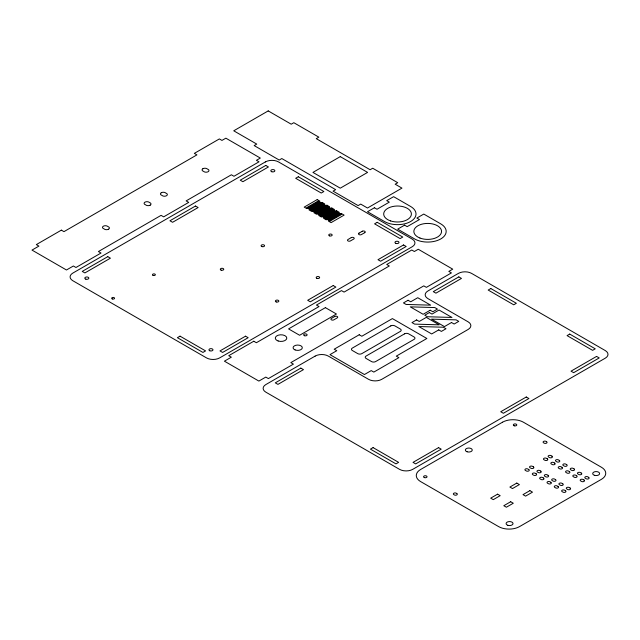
<?xml version="1.0" encoding="UTF-8"?>
<svg xmlns="http://www.w3.org/2000/svg" width="640" height="640" viewBox="0 0 640 640"><rect width="100%" height="100%" fill="white"/><g stroke="black" fill="none" stroke-linecap="round" stroke-linejoin="round"><path stroke-width="0.96" d="M364.72 232.68L364.776 232.64A1.728 1 0 0 0 364.656 231.232A1.728 1 0 0 0 362.208 231.304M359.008 233.152L362.328 231.232M364.776 232.648L361.456 234.56A1.728 1 0 0 1 358.976 234.544A1.728 1 0 0 1 359.064 233.12M317.984 200.968L341.584 214.592M317.168 201.44L340.768 215.064M316.36 201.912L339.952 215.536M315.544 202.384L339.144 216.008M314.728 202.848L338.328 216.472M313.912 203.32L337.512 216.944M313.104 203.792L336.704 217.416M312.288 204.256L335.888 217.88M311.472 204.728L335.072 218.352M310.664 205.2L334.256 218.824M309.848 205.672L333.448 219.296M309.032 206.136L332.632 219.76M308.224 206.608L331.816 220.232M307.408 207.08L331.008 220.704M306.592 207.544L330.192 221.168M61.368 230.144L36.328 244.6L38.92 246.096L32 250.088L66.464 269.992L73.384 266L75.968 267.496L101.016 253.032L98.424 251.536L161.08 215.36L163.672 216.856L188.712 202.4L186.128 200.904L231.384 174.776L233.976 176.272L259.016 161.816L256.424 160.32L260.32 158.072L225.856 138.168L221.96 140.416L219.368 138.928L194.328 153.384L196.92 154.88L63.96 231.64L61.368 230.144M268.208 110.904L233.744 130.8L256.752 144.088L254.168 145.584L279.208 160.04L281.8 158.544L335.648 189.64L333.064 191.136L358.104 205.592L360.696 204.096L367.488 208.016L401.952 188.12L395.16 184.2L397.744 182.704L372.704 168.24L370.12 169.736L316.264 138.648L318.848 137.152L293.808 122.696L291.224 124.192L268.208 110.904M265.368 161.928L72.808 273.104A9.312 5.376 0 0 0 72.808 280.712L206.504 357.896A9.312 5.376 0 0 0 219.672 357.896L412.232 246.728A9.312 5.376 0 0 0 412.232 239.12L278.536 161.928A9.312 5.376 0 0 0 265.368 161.928M107.784 256.656L82.24 271.4L84.888 272.928L110.424 258.184L107.784 256.656M195.488 206.024L169.944 220.768L172.584 222.296L198.128 207.544L195.488 206.024M265.784 165.432L240.248 180.184L242.888 181.704L268.432 166.96L265.784 165.432M298.32 176.76L295.68 178.288L321.224 193.032L323.864 191.512L298.32 176.76M340.264 156.624L312.944 172.4L340.264 188.176L367.592 172.4L340.264 156.624M317.216 199.584L304.2 207.104L306.84 208.632L319.856 201.112L317.216 199.584M322.064 202.392L309.048 209.904L311.688 211.432L324.712 203.912L322.064 202.392M326.912 205.184L313.896 212.704L316.536 214.232L329.56 206.712L326.912 205.184M331.768 207.992L318.752 215.504L321.392 217.032L334.408 209.512L331.768 207.992M336.616 210.784L323.6 218.304L326.24 219.832L339.256 212.312L336.616 210.784M341.464 213.592L328.448 221.104L331.088 222.632L344.112 215.112L341.464 213.592M374.416 207.752L367.512 211.736L384.488 221.536A18.464 10.656 0 0 0 410.6 221.536A18.464 10.656 0 0 0 410.6 206.464L393.624 196.664L386.72 200.648L389.312 202.144L377.008 209.248L374.416 207.752M180.032 336.16L177.392 337.68L202.928 352.432L205.576 350.904L180.032 336.16M377.216 222.312L374.576 223.84L400.12 238.584L402.76 237.056L377.216 222.312M351.256 237.624L347.992 239.512A1.728 1 0 0 0 347.992 240.92A1.728 1 0 0 0 350.44 240.92L353.704 239.04A1.728 1 0 0 0 353.704 237.624A1.728 1 0 0 0 351.256 237.624M404.568 225.16L397.664 229.144L414.648 238.952A18.464 10.656 0 0 0 440.752 238.952A18.464 10.656 0 0 0 440.752 223.872L423.776 214.072L416.872 218.056L419.464 219.552L407.16 226.656L404.568 225.16M245.528 336.176L219.984 350.928L222.624 352.448L248.168 337.704L245.528 336.176M333.224 285.544L307.688 300.288L310.328 301.816L335.872 287.072L333.224 285.544M403.528 244.96L377.984 259.704L380.624 261.232L406.168 246.48L403.528 244.96M253.776 341.232L228.736 355.688L231.328 357.184L224.416 361.176L258.88 381.08L265.792 377.088L268.384 378.584L293.424 364.12L290.832 362.624L423.792 285.864L426.384 287.36L451.424 272.904L448.832 271.408L452.728 269.16L418.264 249.256L414.368 251.504L411.776 250.016L386.736 264.472L389.328 265.968L344.072 292.096L341.48 290.6L316.44 305.056L319.032 306.552L256.368 342.728L253.776 341.232M325.4 307.64L288.576 328.904L299.616 335.272L336.44 314.016L325.4 307.64M334.768 316.48L331.408 318.424A1.728 1 0 0 0 331.408 319.832A1.728 1 0 0 0 333.856 319.832L337.216 317.896A1.728 1 0 0 0 337.216 316.48A1.728 1 0 0 0 334.768 316.48M408.064 300.264L403.456 302.92L406.096 304.448L430.64 305.152L417.76 297.72L410.712 301.784L408.064 300.264M315.16 356.088L265.848 384.56A9.312 5.376 0 0 0 265.848 392.16L399.552 469.352A9.312 5.376 0 0 0 412.72 469.352L605.28 358.176A9.312 5.376 0 0 0 605.28 350.576L471.576 273.384A9.312 5.376 0 0 0 458.408 273.384L427.896 291A9.312 5.376 0 0 0 427.896 298.608L468.144 321.848A9.312 5.376 0 0 1 468.144 329.448L381.744 379.328A9.312 5.376 0 0 1 368.576 379.328L328.328 356.088A9.312 5.376 0 0 0 315.16 356.088M300.832 368.112L275.288 382.856L277.928 384.384L303.472 369.632L300.832 368.112M458.832 276.888L433.288 291.632L435.928 293.16L461.472 278.416L458.832 276.888M359.224 334.752L334.184 349.208L336.776 350.704L329.976 354.632L364.44 374.528L371.24 370.6L373.832 372.096L398.872 357.64L396.28 356.144L426.872 338.488L392.4 318.592L361.816 336.248L359.224 334.752M390.792 325.888L352.296 348.112A2.896 1.672 0 0 0 352.296 350.472L357.744 353.624A2.896 1.672 0 0 0 361.84 353.624L400.336 331.4A2.896 1.672 0 0 0 400.336 329.032L394.888 325.888A2.896 1.672 0 0 0 390.792 325.888M430.2 310.224L423.144 314.288L410.264 306.856L434.808 307.56L437.448 309.088L432.84 311.744L430.2 310.224M416.6 319.928L411.992 322.592L414.632 324.12L439.176 324.824L426.296 317.384L419.24 321.456L416.6 319.928M429.368 312.56L424.76 315.216L427.4 316.744L451.936 317.448L439.056 310.016L432.008 314.088L429.368 312.56M404.568 333.84L366.072 356.064A2.896 1.672 0 0 0 366.072 358.432L371.528 361.576A2.896 1.672 0 0 0 375.616 361.576L414.12 339.352A2.896 1.672 0 0 0 414.12 336.992L408.664 333.84A2.896 1.672 0 0 0 404.568 333.84M490.816 288.536L488.176 290.056L513.72 304.808L516.36 303.28L490.816 288.536M438.728 329.888L431.68 333.96L418.8 326.52L443.344 327.224L445.984 328.752L441.376 331.416L438.728 329.888M451.496 322.52L444.448 326.592L431.568 319.152L456.104 319.856L458.752 321.384L454.144 324.04L451.496 322.52M373.08 447.608L370.432 449.136L395.976 463.88L398.616 462.36L373.08 447.608M569.712 334.08L567.072 335.608L592.616 350.352L595.256 348.832L569.712 334.08M438.568 447.632L413.024 462.376L415.672 463.904L441.208 449.16L438.568 447.632M526.272 397L500.728 411.744L503.376 413.272L528.912 398.52L526.272 397M596.568 356.408L571.032 371.16L573.672 372.68L599.216 357.936L596.568 356.408M502.496 422.216L420.616 469.488A14.8 8.544 0 0 0 420.616 481.576L498.608 526.6A14.8 8.544 0 0 0 519.536 526.6L601.416 479.328A14.8 8.544 0 0 0 601.416 467.248L523.424 422.216A14.8 8.544 0 0 0 502.496 422.216M497.584 494.168L490.68 498.152L493.272 499.648L500.176 495.664L497.584 494.168M516.792 483.08L509.888 487.064L512.48 488.56L519.384 484.576L516.792 483.08M510.696 501.736L503.792 505.72L506.384 507.216L513.288 503.232L510.696 501.736M529.904 490.648L523 494.632L525.592 496.128L532.488 492.144L529.904 490.648M546.544 441.688L546.056 441.408A1.728 1 0 0 0 543.608 441.408A1.728 1 0 0 0 543.608 442.824L544.096 443.104A1.728 1 0 0 0 546.544 443.104A1.728 1 0 0 0 546.544 441.688M551.92 456.144L551.064 455.648A1.728 1 0 0 0 548.616 455.648A1.728 1 0 0 0 548.616 457.056L549.472 457.552A1.728 1 0 0 0 551.92 457.552A1.728 1 0 0 0 551.92 456.144M559.288 460.392L558.432 459.904A1.728 1 0 0 0 555.984 459.904A1.728 1 0 0 0 555.984 461.312L556.84 461.808A1.728 1 0 0 0 559.288 461.808A1.728 1 0 0 0 559.288 460.392M566.656 464.648L565.8 464.152A1.728 1 0 0 0 563.352 464.152A1.728 1 0 0 0 563.352 465.568L564.208 466.064A1.728 1 0 0 0 566.656 466.064A1.728 1 0 0 0 566.656 464.648M574.032 468.904L573.176 468.408A1.728 1 0 0 0 570.728 468.408A1.728 1 0 0 0 570.728 469.824L571.584 470.32A1.728 1 0 0 0 574.032 470.32A1.728 1 0 0 0 574.032 468.904M581.264 473.08L580.408 472.584A1.728 1 0 0 0 577.96 472.584A1.728 1 0 0 0 577.96 474L578.816 474.496A1.728 1 0 0 0 581.264 474.496A1.728 1 0 0 0 581.264 473.08M588.632 477.336L587.776 476.84A1.728 1 0 0 0 585.328 476.84A1.728 1 0 0 0 585.328 478.256L586.184 478.752A1.728 1 0 0 0 588.632 478.752A1.728 1 0 0 0 588.632 477.336M547.288 458.816L546.432 458.32A1.728 1 0 0 0 543.984 458.32A1.728 1 0 0 0 543.984 459.736L544.84 460.232A1.728 1 0 0 0 547.288 460.232A1.728 1 0 0 0 547.288 458.816M554.656 463.072L553.8 462.576A1.728 1 0 0 0 551.352 462.576A1.728 1 0 0 0 551.352 463.992L552.208 464.488A1.728 1 0 0 0 554.656 464.488A1.728 1 0 0 0 554.656 463.072M562.024 467.328L561.168 466.832A1.728 1 0 0 0 558.72 466.832A1.728 1 0 0 0 558.72 468.248L559.576 468.736A1.728 1 0 0 0 562.024 468.736A1.728 1 0 0 0 562.024 467.328M569.392 471.584L568.536 471.088A1.728 1 0 0 0 566.088 471.088A1.728 1 0 0 0 566.088 472.496L566.944 472.992A1.728 1 0 0 0 569.392 472.992A1.728 1 0 0 0 569.392 471.584M576.624 475.76L575.768 475.264A1.728 1 0 0 0 573.32 475.264A1.728 1 0 0 0 573.32 476.672L574.176 477.168A1.728 1 0 0 0 576.624 477.168A1.728 1 0 0 0 576.624 475.76M583.992 480.008L583.136 479.52A1.728 1 0 0 0 580.688 479.52A1.728 1 0 0 0 580.688 480.928L581.544 481.424A1.728 1 0 0 0 583.992 481.424A1.728 1 0 0 0 583.992 480.008M533.376 466.848L532.52 466.352A1.728 1 0 0 0 530.072 466.352A1.728 1 0 0 0 530.072 467.768L530.928 468.256A1.728 1 0 0 0 533.376 468.256A1.728 1 0 0 0 533.376 466.848M540.744 471.104L539.888 470.608A1.728 1 0 0 0 537.44 470.608A1.728 1 0 0 0 537.44 472.016L538.296 472.512A1.728 1 0 0 0 540.744 472.512A1.728 1 0 0 0 540.744 471.104M548.12 475.352L547.264 474.864A1.728 1 0 0 0 544.816 474.864A1.728 1 0 0 0 544.816 476.272L545.672 476.768A1.728 1 0 0 0 548.12 476.768A1.728 1 0 0 0 548.12 475.352M555.488 479.608L554.632 479.112A1.728 1 0 0 0 552.184 479.112A1.728 1 0 0 0 552.184 480.528L553.04 481.024A1.728 1 0 0 0 555.488 481.024A1.728 1 0 0 0 555.488 479.608M562.72 483.784L561.864 483.288A1.728 1 0 0 0 559.416 483.288A1.728 1 0 0 0 559.416 484.704L560.272 485.2A1.728 1 0 0 0 562.72 485.2A1.728 1 0 0 0 562.72 483.784M570.088 488.04L569.232 487.544A1.728 1 0 0 0 566.784 487.544A1.728 1 0 0 0 566.784 488.96L567.64 489.456A1.728 1 0 0 0 570.088 489.456A1.728 1 0 0 0 570.088 488.04M528.744 469.52L527.888 469.024A1.728 1 0 0 0 525.44 469.024A1.728 1 0 0 0 525.44 470.44L526.296 470.936A1.728 1 0 0 0 528.744 470.936A1.728 1 0 0 0 528.744 469.52M536.112 473.776L535.256 473.28A1.728 1 0 0 0 532.808 473.28A1.728 1 0 0 0 532.808 474.696L533.664 475.192A1.728 1 0 0 0 536.112 475.192A1.728 1 0 0 0 536.112 473.776M543.48 478.032L542.624 477.536A1.728 1 0 0 0 540.176 477.536A1.728 1 0 0 0 540.176 478.952L541.032 479.448A1.728 1 0 0 0 543.48 479.448A1.728 1 0 0 0 543.48 478.032M550.848 482.288L549.992 481.792A1.728 1 0 0 0 547.544 481.792A1.728 1 0 0 0 547.544 483.208L548.4 483.696A1.728 1 0 0 0 550.848 483.696A1.728 1 0 0 0 550.848 482.288M558.08 486.464L557.224 485.968A1.728 1 0 0 0 554.776 485.968A1.728 1 0 0 0 554.776 487.384L555.632 487.872A1.728 1 0 0 0 558.08 487.872A1.728 1 0 0 0 558.08 486.464M565.456 490.72L564.6 490.224A1.728 1 0 0 0 562.152 490.224A1.728 1 0 0 0 562.152 491.632L563.008 492.128A1.728 1 0 0 0 565.456 492.128A1.728 1 0 0 0 565.456 490.72M456.792 493.512L456.304 493.224A1.728 1 0 0 0 453.856 493.224A1.728 1 0 0 0 453.856 494.64L454.344 494.92A1.728 1 0 0 0 456.792 494.92A1.728 1 0 0 0 456.792 493.512M594.424 475.304A3.464 2 0 0 0 599.616 473.568A3.464 2 0 0 0 594.424 471.84A3.464 2 0 0 0 594.424 475.304M507.832 525.296A3.464 2 0 0 0 513.024 523.568A3.464 2 0 0 0 507.832 521.832A3.464 2 0 0 0 507.832 525.296M467.072 451.768A3.464 2 0 0 0 472.264 450.04A3.464 2 0 0 0 467.072 448.304A3.464 2 0 0 0 467.072 451.768M514.184 425.784A1.728 1 0 0 0 516.784 424.92A1.728 1 0 0 0 514.184 424.056A1.728 1 0 0 0 514.184 425.784M424.328 477.568A1.728 1 0 0 0 427.024 476.808A1.728 1 0 0 0 424.544 475.84A1.728 1 0 0 0 424.328 477.568M419.936 238.032A13.848 7.992 0 0 0 441.512 231.984A13.848 7.992 0 0 0 421.648 224.224A13.848 7.992 0 0 0 419.936 238.032M390.624 220.928A13.848 7.992 0 0 0 411.392 214A13.848 7.992 0 0 0 390.624 207.08A13.848 7.992 0 0 0 390.624 220.928M108.552 229.208A2.888 1.664 0 0 0 107.904 226.568A2.888 1.664 0 0 0 103.344 226.2A2.888 1.664 0 0 0 103.984 228.832A2.888 1.664 0 0 0 108.552 229.208M161.296 192.736A2.888 1.664 0 0 0 161.944 195.376A2.888 1.664 0 0 0 166.504 195.744A2.888 1.664 0 0 0 165.864 193.112A2.888 1.664 0 0 0 161.296 192.736M150.16 205.176A2.888 1.664 0 0 0 149.52 202.544A2.888 1.664 0 0 0 144.952 202.176A2.888 1.664 0 0 0 145.6 204.808A2.888 1.664 0 0 0 150.16 205.176M202.912 168.712A2.888 1.664 0 0 0 203.552 171.344A2.888 1.664 0 0 0 208.12 171.72A2.888 1.664 0 0 0 207.472 169.088A2.888 1.664 0 0 0 202.912 168.712M112.312 298.952A1.44 0.832 0 0 0 114.56 298.32A1.44 0.832 0 0 0 112.488 297.512A1.44 0.832 0 0 0 112.312 298.952M153.072 275.384A1.44 0.832 0 0 0 155.352 274.792A1.44 0.832 0 0 0 153.328 273.952A1.44 0.832 0 0 0 153.072 275.384M316.936 278.36A1.728 1 0 0 0 319.632 277.6A1.728 1 0 0 0 317.144 276.632A1.728 1 0 0 0 316.936 278.36M261.808 246.544A1.728 1 0 0 0 264.552 245.832A1.728 1 0 0 0 262.12 244.816A1.728 1 0 0 0 261.808 246.544M221.168 270.152A1.728 1 0 0 0 223.76 269.288A1.728 1 0 0 0 221.168 268.416A1.728 1 0 0 0 221.168 270.152M276.24 301.944A1.728 1 0 0 0 278.84 301.08A1.728 1 0 0 0 276.24 300.216A1.728 1 0 0 0 276.24 301.944M329.432 235.84A1.728 1 0 0 0 332.168 235.136A1.728 1 0 0 0 329.744 234.12A1.728 1 0 0 0 329.432 235.84M304.528 335.72A1.728 1 0 0 0 307.12 334.856A1.728 1 0 0 0 304.528 333.992A1.728 1 0 0 0 304.528 335.72M278.16 340.992A5.768 3.328 0 0 0 286.808 338.104A5.768 3.328 0 0 0 278.16 335.224A5.768 3.328 0 0 0 278.16 340.992M295.112 349.928A4.616 2.664 0 0 0 302.304 347.912A4.616 2.664 0 0 0 295.68 345.32A4.616 2.664 0 0 0 295.112 349.928M85.808 279.152A2.016 1.168 0 0 0 88.832 278.136A2.016 1.168 0 0 0 85.808 277.128A2.016 1.168 0 0 0 85.808 279.152M209.768 350.752A2.016 1.168 0 0 0 212.968 349.928A2.016 1.168 0 0 0 210.136 348.744A2.016 1.168 0 0 0 209.768 350.752M395.792 243.36A2.016 1.168 0 0 0 398.984 242.536A2.016 1.168 0 0 0 396.152 241.352A2.016 1.168 0 0 0 395.792 243.36M271.824 171.752A2.016 1.168 0 0 0 274.856 170.744A2.016 1.168 0 0 0 271.824 169.728A2.016 1.168 0 0 0 271.824 171.752"/></g></svg>
